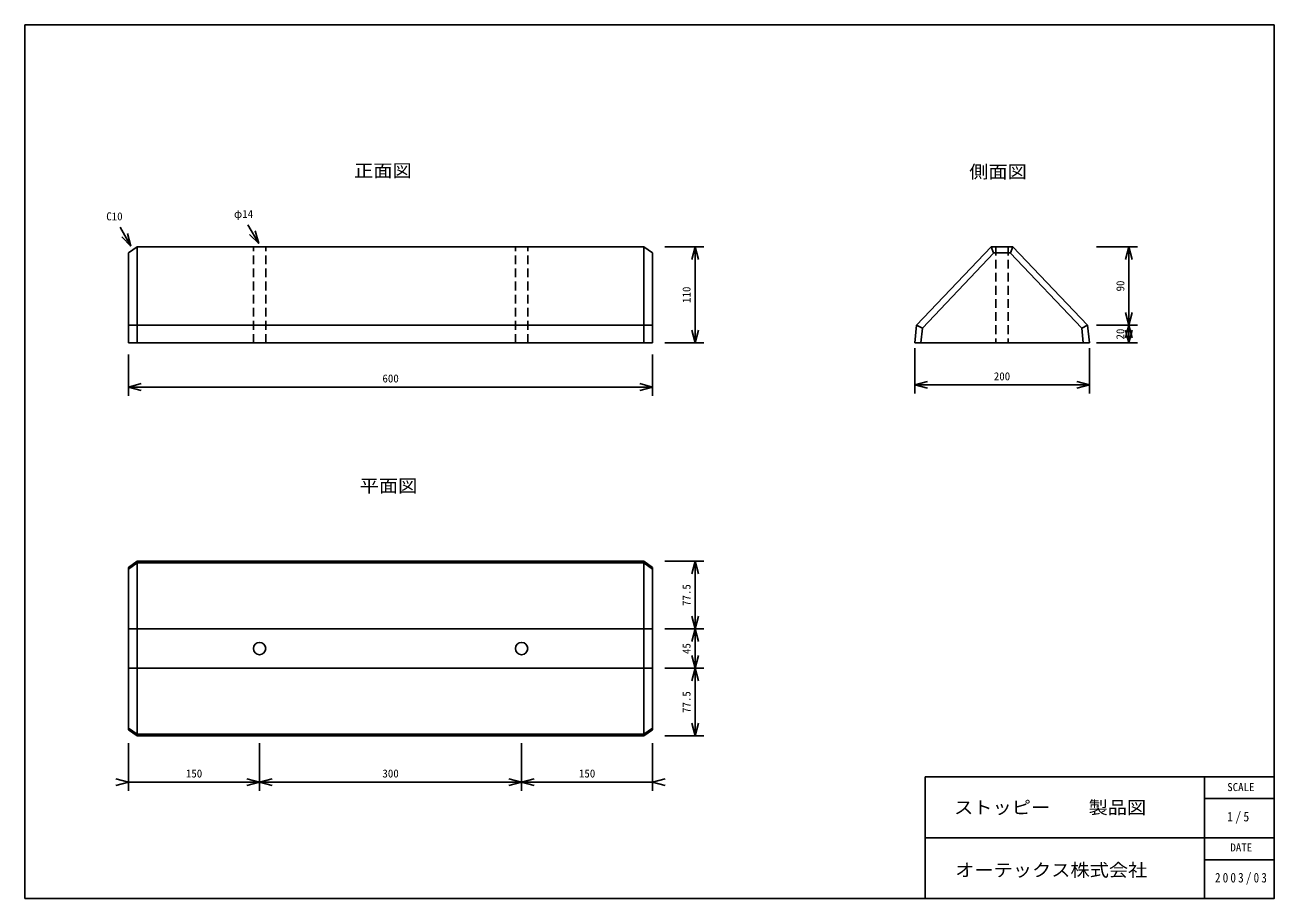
# Model space of a CAD drawing. Units: millimetres, scale not verified. Extents: x -717 to 713, y -529 to 471.
import ezdxf
from ezdxf.enums import TextEntityAlignment as Align

# ---------------------------------------------------------------- set-up
doc = ezdxf.new("R2010")
doc.units = ezdxf.units.MM
doc.header["$LTSCALE"] = 5
doc.linetypes.add('DASHED2', pattern=[3, 2, -1])
for name, color, linetype in [('0-0_外形', 7, 'Continuous'), ('0-1', 4, 'Continuous'), ('0-2', 7, 'Continuous')]:
    doc.layers.add(name, color=color, linetype=linetype)
doc.styles.add('ＭＳ ゴシック', font='')
doc.styles.get('ＭＳ ゴシック').set_extended_font_data('MS Gothic')

msp = doc.modelspace()

# ---------------------------------------------------------------- linework, layer by layer
at = {"layer": '0-0_外形'}
for p, q in [((-597.953, 210.403), (-587.953, 217.483)), ((-587.953, 217.483), (-7.953, 217.483)), ((-587.953, 107.483), (-587.953, 217.483)), ((-7.953, 107.483), (-7.953, 217.483)), ((2.047, 210.403), (-7.953, 217.483)), ((389.547, 217.483), (392.339, 210.412)), ((389.547, 217.483), (414.547, 217.483)), ((414.547, 217.483), (411.754, 210.412)), ((-597.953, 107.483), (-597.953, 210.403)), ((2.047, 107.483), (2.047, 210.403)), ((392.582, 210.412), (310.841, 124.369)), ((392.582, 210.412), (411.511, 210.412)), ((493.252, 124.369), (411.511, 210.412)), ((-597.953, 127.483), (2.047, 127.483)), ((304.047, 127.483), (310.841, 124.369)), ((310.841, 124.369), (309.153, 107.483)), ((493.252, 124.369), (500.047, 127.483)), ((494.94, 107.483), (493.252, 124.369)), ((-597.953, 107.483), (-587.878, 107.483)), ((-597.934, 107.483), (-597.901, 107.483)), ((-587.953, 107.483), (2.047, 107.483)), ((302.047, 107.483), (502.047, 107.483)), ((-587.953, -142.517), (-7.953, -142.517)), ((-587.953, -342.517), (-587.953, -142.517)), ((-7.953, -342.517), (-7.953, -142.517)), ((-7.953, -142.517), (2.047, -149.597)), ((-597.953, -151.597), (-587.953, -144.517)), ((-587.953, -144.517), (-7.953, -144.517)), ((-7.953, -144.517), (2.047, -151.597)), ((2.047, -335.437), (2.047, -149.597)), ((-597.953, -220.017), (2.047, -220.017)), ((-597.953, -265.017), (2.047, -265.017)), ((-597.953, -333.437), (-587.953, -340.517)), ((-587.953, -340.517), (-7.953, -340.517)), ((-7.953, -340.517), (2.047, -333.437)), ((313.943, -389.176), (313.943, -529.176)), ((633.909, -389.176), (313.943, -389.176)), ((713.444, -389.176), (633.909, -389.176)), ((633.943, -389.176), (633.943, -528.769)), ((713.444, -414.176), (633.909, -414.176)), ((713.444, -459.176), (313.943, -459.176)), ((713.444, -484.176), (633.909, -484.176)), ((-716.556, -528.769), (713.444, -528.769))]:
    msp.add_line(p, q, dxfattribs=at)
at = {"layer": '0-0_外形', "linetype": 'DASHED2'}
for p, q in [((-454.953, 107.483), (-454.953, 217.483)), ((-440.953, 107.483), (-440.953, 217.483)), ((-154.953, 107.483), (-154.953, 217.483)), ((-140.953, 107.483), (-140.953, 217.483)), ((395.047, 217.483), (395.047, 107.483)), ((409.047, 217.483), (409.047, 107.483))]:
    msp.add_line(p, q, dxfattribs=at)
at = {"layer": '0-0_外形'}
for points in [[(713.444, -528.769), (713.444, 471.231), (-716.556, 471.231), (-716.556, -528.769)], [(389.547, 217.483), (304.047, 127.483), (302.047, 107.483)], [(502.047, 107.483), (500.047, 127.483), (414.547, 217.483)], [(-597.953, -335.437), (-597.953, -149.597), (-587.953, -142.517)], [(-597.953, -335.437), (-587.953, -342.517), (-7.953, -342.517), (2.047, -335.437)]]:
    msp.add_lwpolyline(points, dxfattribs=at)
msp.add_lwpolyline([(-716.556, -528.769), (713.444, -528.769), (713.444, 471.231), (-716.556, 471.231)], close=True, dxfattribs=at)
msp.add_lwpolyline([(-716.556, -528.769), (713.444, -528.769), (713.444, 471.231), (-716.556, 471.231)], close=True, dxfattribs=at)
msp.add_lwpolyline([(-716.556, -528.769), (713.444, -528.769), (713.444, 471.231), (-716.556, 471.231)], close=True, dxfattribs=at)
msp.add_lwpolyline([(-716.556, -528.769), (713.444, -528.769), (713.444, 471.231), (-716.556, 471.231)], close=True, dxfattribs=at)
for centre in [(-447.953, -242.517), (-147.953, -242.517)]:
    msp.add_circle(centre, 7, dxfattribs=at)
at = {"layer": '0-1'}
for p, q in [((-595.194, 218.249), (-607.694, 239.899)), ((-595.194, 218.249), (-605.801, 228.855)), ((-595.194, 218.249), (-599.077, 232.738)), ((-449.008, 221.005), (-461.508, 242.656)), ((-449.008, 221.005), (-459.615, 231.611)), ((-449.008, 221.005), (-452.891, 235.494)), ((60.653, 217.483), (16.061, 217.483)), ((50.653, 217.483), (46.771, 202.994)), ((50.653, 107.483), (50.653, 217.483)), ((50.653, 217.483), (54.535, 202.994)), ((557.3, 217.483), (510.237, 217.483)), ((547.3, 217.483), (543.418, 202.994)), ((547.3, 127.483), (547.3, 217.483)), ((547.3, 217.483), (551.183, 202.994)), ((547.3, 127.483), (543.418, 141.972)), ((547.3, 127.483), (551.183, 141.972)), ((50.653, 107.483), (46.771, 121.972)), ((50.653, 107.483), (54.535, 121.972)), ((557.3, 127.483), (510.237, 127.483)), ((547.3, 127.483), (543.418, 112.994)), ((547.3, 107.483), (543.418, 121.972)), ((547.3, 107.483), (547.3, 127.483)), ((547.3, 127.483), (551.183, 112.994)), ((547.3, 107.483), (551.183, 121.972)), ((60.653, 107.483), (16.061, 107.483)), ((302.047, 49.301), (302.047, 101.162)), ((502.047, 49.301), (502.047, 101.162)), ((557.3, 107.483), (510.237, 107.483)), ((-597.901, 46.83), (-597.901, 93.894)), ((2.047, 46.83), (2.047, 93.894)), ((-597.901, 56.83), (-583.412, 60.713)), ((2.047, 56.83), (-12.442, 60.713)), ((302.047, 59.301), (316.535, 63.183)), ((302.047, 59.301), (502.047, 59.301)), ((302.047, 59.301), (316.535, 55.419)), ((502.047, 59.301), (487.558, 63.183)), ((502.047, 59.301), (487.558, 55.419)), ((-597.901, 56.83), (2.047, 56.83)), ((-597.901, 56.83), (-583.412, 52.948)), ((2.047, 56.83), (-12.442, 52.948)), ((60.653, -142.517), (16.061, -142.517)), ((50.653, -142.517), (46.771, -157.006)), ((50.653, -220.017), (50.653, -142.517)), ((50.653, -142.517), (54.535, -157.006)), ((50.653, -220.017), (46.771, -205.528)), ((50.653, -220.017), (54.535, -205.528)), ((60.653, -220.017), (16.061, -220.017)), ((50.653, -220.017), (46.771, -234.506)), ((50.653, -265.017), (50.653, -220.017)), ((50.653, -220.017), (54.535, -234.506)), ((50.653, -265.017), (46.771, -250.528)), ((50.653, -265.017), (54.535, -250.528)), ((60.653, -265.017), (16.061, -265.017)), ((50.653, -265.017), (46.771, -279.506)), ((50.653, -342.517), (50.653, -265.017)), ((50.653, -265.017), (54.535, -279.506)), ((50.653, -342.517), (46.771, -328.028)), ((50.653, -342.517), (54.535, -328.028)), ((60.653, -342.517), (16.061, -342.517)), ((-597.953, -405.341), (-597.953, -350.865)), ((-447.953, -405.341), (-447.953, -350.865)), ((-147.953, -405.341), (-147.953, -350.865)), ((2.047, -405.341), (2.047, -350.865)), ((-597.953, -395.341), (-612.442, -391.459)), ((-597.953, -395.341), (-612.442, -399.223)), ((-447.953, -395.341), (-597.953, -395.341)), ((-447.953, -395.341), (-462.442, -391.459)), ((-447.953, -395.341), (-462.442, -399.223)), ((-447.953, -395.341), (-433.465, -391.459)), ((-147.953, -395.341), (-447.953, -395.341)), ((-447.953, -395.341), (-433.465, -399.223)), ((-147.953, -395.341), (-162.442, -391.459)), ((-147.953, -395.341), (-162.442, -399.223)), ((-147.953, -395.341), (-133.465, -391.459)), ((2.047, -395.341), (-147.953, -395.341)), ((-147.953, -395.341), (-133.465, -399.223)), ((2.047, -395.341), (16.535, -391.459)), ((2.047, -395.341), (16.535, -399.223))]:
    msp.add_line(p, q, dxfattribs=at)

# ---------------------------------------------------------------- texts
at = {"layer": '0-0_外形', "color": 4, "style": 'ＭＳ ゴシック'}
for s, p in [('SCALE', (659.89, -408.384)), ('DATE', (663.505, -477.529))]:
    msp.add_text(s, height=9.164, dxfattribs=at).set_placement(p, align=Align.BOTTOM_LEFT)
at = {"layer": '0-0_外形', "style": 'ＭＳ ゴシック', "width": 1.1}
for s, p in [('ストッピー\u3000\u3000製品図', (347.159, -436.111)), ('オーテックス株式会社', (348.394, -507.766))]:
    msp.add_text(s, height=14.66, dxfattribs=at).set_placement(p, align=Align.BOTTOM_LEFT)
at = {"layer": '0-0_外形', "char_height": 11, "attachment_point": 7, "style": 'ＭＳ ゴシック'}
for s, insert in [('\\T1.38;\\W0.9;1/5', (659.794, -443.038)), ('\\T1.39;\\W0.85;2003/03', (645.834, -512.914))]:
    msp.add_mtext(s, dxfattribs=dict(at, insert=insert))
at = {"layer": '0-1', "style": 'ＭＳ ゴシック'}
for s, p in [('φ14', (-477.308, 247.606)), ('C10', (-623.494, 244.849)), ('200', (392.672, 61.801)), ('600', (-307.302, 59.33)), ('150', (-532.328, -392.841)), ('300', (-307.328, -392.841)), ('150', (-82.328, -392.841))]:
    msp.add_text(s, height=9.164, dxfattribs=at).set_placement(p, align=Align.BOTTOM_LEFT)
for s, p in [('90', (544.8, 166.233)), ('110', (48.153, 153.108)), ('20', (544.8, 111.233)), ('77.5', (48.153, -193.767)), ('45', (48.153, -248.767)), ('77.5', (48.153, -316.267))]:
    msp.add_text(s, height=9.164, rotation=90, dxfattribs=at).set_placement(p, align=Align.BOTTOM_LEFT)
at = {"layer": '0-2', "style": 'ＭＳ ゴシック', "width": 1.1}
for s, p in [('正面図', (-339.746, 292.8)), ('側面図', (364.455, 291.564)), ('平面図', (-333.394, -67.914))]:
    msp.add_text(s, height=14.66, dxfattribs=at).set_placement(p, align=Align.BOTTOM_LEFT)

doc.saveas('drawing.dxf')
